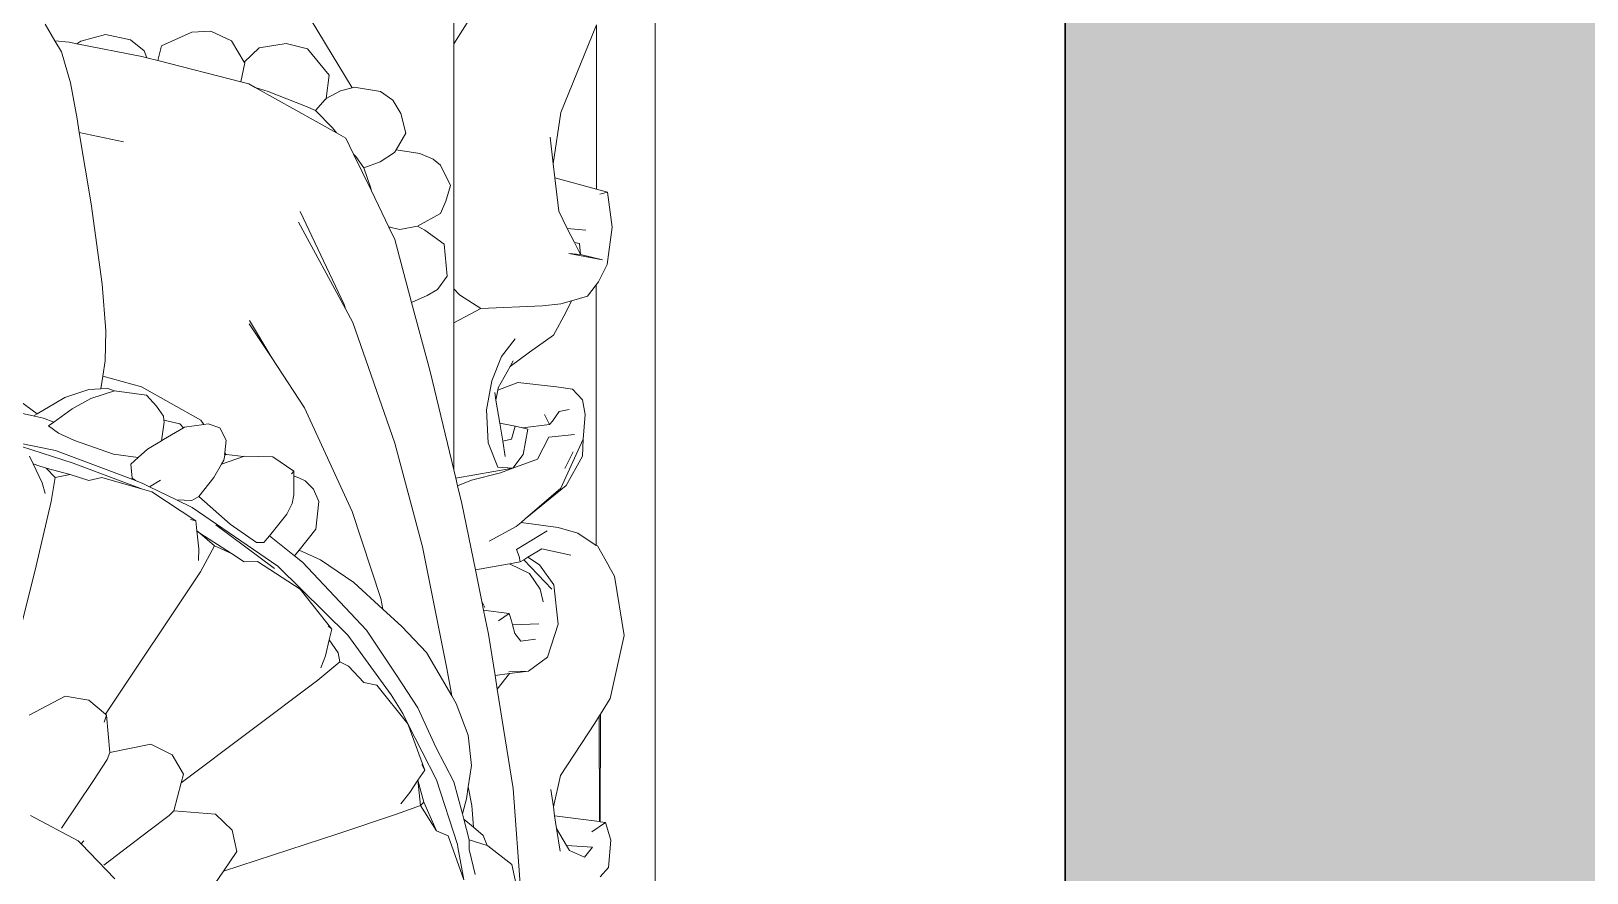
# Model space of a CAD drawing. Header units: millimetres. Extents: x 75500 to 345360, y -224327 to 19532.
# Drawn here: x 91971.7 to 92211.5, y -24234.6 to -24104.9 of the extents above; entities that cross this region are included whole.
import ezdxf

# ---------------------------------------------------------------- set-up
doc = ezdxf.new("R2010")
doc.units = ezdxf.units.MM
doc.header["$LTSCALE"] = 0.01
doc.layers.add('A-WALL', color=7, linetype='Continuous', lineweight=30)
doc.layers.add('hatch', color=251, linetype='Continuous', lineweight=0)

# ---------------------------------------------------------------- blocks, each defined once
blk = doc.blocks.new('GANESH')
at = {"layer": 'hatch'}
for p, q in [((967172.57, -140963.9), (966931.47, -140963.9)), ((966998.2, -140967.25), (967000.65, -140966.94)), ((967003.29, -140967.28), (967000.65, -140966.94)), ((967025.24, -140966.76), (967024.59, -140967.13)), ((967029.42, -140966.08), (967025.24, -140966.76)), ((967033.86, -140967.07), (967029.42, -140966.08)), ((967034.96, -140967.76), (967033.86, -140967.07)), ((967042.58, -140967.41), (967043.82, -140967.02)), ((967045.76, -140967.18), (967043.82, -140967.02)), ((966997.98, -140968.04), (966986.42, -140968.04)), ((966986.42, -140968.04), (966992.59, -140970.55)), ((966997.19, -140970.96), (966997.98, -140968.04)), ((966997.98, -140968.04), (966998.2, -140967.25)), ((966998.34, -140967.8), (966998.2, -140967.25)), ((967002.51, -140969.99), (967002.96, -140967.62)), ((967002.96, -140967.62), (967002.59, -140969.17)), ((967004.51, -140967.9), (967003.29, -140967.28)), ((967004.51, -140967.9), (967004.71, -140968.05)), ((967023.08, -140968.05), (967004.71, -140968.05)), ((967004.71, -140968.05), (967005.53, -140968.67)), ((967023.08, -140968.05), (967022.2, -140969.34)), ((967023.11, -140967.97), (967023.08, -140968.05)), ((967023.11, -140967.97), (967024.56, -140967.15)), ((967024.56, -140967.15), (967024.59, -140967.13)), ((967042.53, -140967.77), (967034.96, -140967.76)), ((967035.09, -140967.84), (967034.96, -140967.76)), ((967042.52, -140967.83), (967035.09, -140967.84)), ((967035.58, -140968.14), (967035.09, -140967.84)), ((967035.58, -140968.14), (967039.27, -140970.57)), ((967042.11, -140970.98), (967042.52, -140967.83)), ((967042.52, -140967.83), (967042.53, -140967.77)), ((967042.53, -140967.77), (967042.58, -140967.41)), ((967043.24, -140968.35), (967042.58, -140967.41)), ((967045.76, -140967.18), (967046.41, -140967.77)), ((967000.75, -140970.09), (967000.88, -140968.79)), ((967001.75, -140969.59), (967002.59, -140969.17)), ((967001.75, -140969.59), (967001.82, -140969.22)), ((967002.59, -140969.17), (967001.82, -140969.22)), ((967002.51, -140969.99), (967002.59, -140969.17)), ((967005.85, -140969.79), (967005.53, -140968.67)), ((967012.06, -140969.73), (967012.83, -140969.02)), ((967012.83, -140969.02), (967013.84, -140968.82)), ((967013.84, -140968.82), (967015.6, -140968.97)), ((967019.03, -140970.54), (967015.6, -140968.97)), ((967015.6, -140968.97), (967016.79, -140969.02)), ((967016.79, -140969.02), (967018.86, -140970.16)), ((967044.33, -140968.32), (967044.21, -140970.14)), ((967045.03, -140968.88), (967044.33, -140968.32)), ((967044.56, -140969.94), (967045.03, -140968.88)), ((966999.54, -140970.69), (967000.75, -140970.09)), ((967000.75, -140970.09), (967001.75, -140969.59)), ((967005.85, -140969.79), (967006.66, -140970.2)), ((967006.06, -140970.55), (967005.85, -140969.79)), ((967006.66, -140970.2), (967008.26, -140971.05)), ((967011.91, -140970.84), (967012.06, -140969.73)), ((967013.65, -140970.66), (967013.51, -140969.96)), ((967015.45, -140971.4), (967015.25, -140969.58)), ((967017.65, -140970.26), (967016.47, -140969.67)), ((967018.86, -140970.16), (967021.21, -140973.06)), ((967021.82, -140970.74), (967022.2, -140969.34)), ((967023.75, -140969.83), (967023.31, -140971.89)), ((967043.01, -140970.84), (967044.21, -140970.14)), ((967044.21, -140970.14), (967044.56, -140969.94)), ((966992.59, -140970.55), (966996.21, -140971.08)), ((966996.21, -140971.08), (966994.31, -140971.29)), ((966997.19, -140970.96), (966996.21, -140971.08)), ((966999.54, -140970.69), (966997.19, -140970.96)), ((967006.06, -140970.55), (967006.21, -140971.83)), ((967008.26, -140971.05), (967009.46, -140972.75)), ((967011.91, -140970.84), (967011.6, -140973.57)), ((967013.65, -140970.66), (967014.33, -140971.14)), ((967014.55, -140971.34), (967013.85, -140971.69)), ((967014.33, -140971.14), (967014.55, -140971.34)), ((967014.8, -140973.24), (967014.55, -140971.34)), ((967015.45, -140971.4), (967016.99, -140972.18)), ((967019.03, -140970.54), (967021.21, -140973.06)), ((967021.82, -140970.74), (967021.45, -140973.34)), ((967026.15, -140971.18), (967024.08, -140973.16)), ((967024.43, -140972.05), (967025.84, -140971.04)), ((967028.61, -140970.74), (967025.84, -140971.04)), ((967030.95, -140971.49), (967028.61, -140970.74)), ((967030.95, -140971.49), (967031.93, -140972.83)), ((967039.27, -140970.57), (967041.49, -140971.07)), ((967041.49, -140971.07), (967040.26, -140971.25)), ((967042.11, -140970.98), (967041.49, -140971.07)), ((967043.01, -140970.84), (967042.11, -140970.98)), ((967044.6, -140970.6), (967043.01, -140970.84)), ((967006.21, -140971.83), (967006.39, -140976.19)), ((967016.99, -140972.18), (967017.63, -140973.92)), ((967023.35, -140973.67), (967022.05, -140971.51)), ((967023.31, -140971.89), (967023.9, -140972.87)), ((967023.9, -140972.87), (967024.43, -140972.05)), ((967026.14, -140972), (967025.05, -140972.76)), ((967027.05, -140971.78), (967026.14, -140972)), ((967028.6, -140972.09), (967028.66, -140973.96)), ((967029.82, -140973.36), (967029.67, -140972.34)), ((967009.46, -140972.75), (967010.46, -140974.11)), ((967011.6, -140973.57), (967012.13, -140974.98)), ((967014.68, -140973.75), (967014.8, -140973.24)), ((967014.8, -140973.24), (967014.88, -140972.88)), ((967014.88, -140972.88), (967016.67, -140973.19)), ((967016.67, -140973.19), (967017.63, -140973.92)), ((967021.21, -140973.06), (967021.45, -140973.34)), ((967021.45, -140973.34), (967021.74, -140973.68)), ((967022.76, -140975.59), (967021.74, -140973.68)), ((967023.85, -140973.47), (967023.35, -140973.67)), ((967024.23, -140973.41), (967023.85, -140973.47)), ((967023.9, -140972.87), (967024.08, -140973.16)), ((967024.08, -140973.16), (967024.23, -140973.41)), ((967024.23, -140973.41), (967024.36, -140974.15)), ((967025.05, -140972.76), (967024.36, -140974.15)), ((967029.27, -140973.79), (967029.82, -140973.36)), ((967031.93, -140972.83), (967031.97, -140974.21)), ((967032.1, -140974.16), (967031.93, -140972.83)), ((967047.57, -140973.36), (967040.19, -140973.89)), ((967045.53, -140973.99), (967047.28, -140973.62)), ((967009.77, -140974.73), (967008.52, -140973.77)), ((967011.49, -140975.4), (967009.77, -140974.73)), ((967010.08, -140973.91), (967010.46, -140974.11)), ((967010.46, -140974.11), (967011.98, -140974.95)), ((967014.68, -140973.75), (967014.46, -140974.85)), ((967015.73, -140974.64), (967014.46, -140974.85)), ((967015.59, -140974.03), (967014.68, -140973.75)), ((967015.73, -140974.64), (967015.59, -140974.03)), ((967016.8, -140974.46), (967015.73, -140974.64)), ((967017.63, -140973.92), (967017.57, -140974.97)), ((967017.63, -140973.92), (967018.34, -140977.93)), ((967017.63, -140973.92), (967017.96, -140974.79)), ((967024.36, -140974.15), (967024.8, -140976.56)), ((967027.86, -140974.18), (967027.64, -140975.98)), ((967027.86, -140974.18), (967028.37, -140974.01)), ((967028.38, -140974.93), (967027.86, -140974.18)), ((967028.37, -140974.01), (967028.66, -140973.96)), ((967028.66, -140973.96), (967029.27, -140973.79)), ((967032.1, -140974.16), (967033.19, -140975.02)), ((967032.24, -140975.17), (967032.1, -140974.16)), ((967033.19, -140975.02), (967040.19, -140973.89)), ((967044.23, -140975.69), (967045.53, -140973.99)), ((966983.68, -140975.52), (966987.76, -140978.08)), ((967013.53, -140975.77), (967011.49, -140975.4)), ((967011.98, -140974.95), (967012.13, -140974.98)), ((967012.13, -140974.98), (967012.84, -140975.12)), ((967012.84, -140975.12), (967012.31, -140975.2)), ((967014.46, -140974.85), (967012.84, -140975.12)), ((967015.84, -140975.67), (967013.53, -140975.77)), ((967017.57, -140974.97), (967015.84, -140975.67)), ((967018.48, -140976.84), (967017.96, -140974.79)), ((967027.64, -140975.98), (967029.31, -140975.64)), ((967029.31, -140975.64), (967032.24, -140975.17)), ((967032.24, -140975.17), (967033.19, -140975.02)), ((967044.21, -140975.74), (967043.49, -140976.02)), ((967043.81, -140977), (967044.21, -140975.74)), ((967044.21, -140975.74), (967044.23, -140975.69)), ((967006.39, -140976.19), (967005.43, -140977.68)), ((967007.39, -140978.08), (967006.39, -140976.19)), ((967018.48, -140976.84), (967018.88, -140977.83)), ((967020.13, -140977.51), (967024.8, -140976.56)), ((967024.8, -140976.56), (967027.02, -140976.11)), ((967027.44, -140975.9), (967027.02, -140976.11)), ((967027.02, -140976.11), (967027.64, -140975.98)), ((967036.44, -140977.06), (967038.56, -140976.84)), ((967038.56, -140976.84), (967040.07, -140977.06)), ((967040.07, -140977.06), (967041.38, -140976.82)), ((967042.92, -140976.7), (967041.38, -140976.82)), ((967042.35, -140977.38), (967042.92, -140976.7)), ((967042.92, -140976.7), (967043.49, -140976.02)), ((967046.25, -140976.58), (967044.49, -140976.99)), ((967005.43, -140977.68), (967005.01, -140978.08)), ((967017.75, -140978.08), (967018.34, -140977.93)), ((967018.34, -140977.93), (967018.88, -140977.83)), ((967018.88, -140977.83), (967020.13, -140977.51)), ((967033.67, -140978.23), (967034.2, -140977.91)), ((967036.44, -140977.06), (967034.2, -140977.91)), ((967044.13, -140977.83), (967039.57, -140979.29)), ((967041.98, -140977.48), (967039.73, -140978.07)), ((967040.07, -140977.06), (967040.92, -140977.19)), ((967041.98, -140977.48), (967040.92, -140977.19)), ((967042.35, -140977.38), (967041.98, -140977.48)), ((967043.81, -140977), (967042.35, -140977.38)), ((967046.62, -140977.38), (967043.53, -140978.49)), ((967044.49, -140976.99), (967043.81, -140977)), ((967044.13, -140977.83), (967044.33, -140977.79)), ((967044.33, -140977.79), (967046.62, -140977.38)), ((966987.76, -140978.08), (966981.6, -140978.08)), ((967005.01, -140978.08), (966987.76, -140978.08)), ((966995.87, -140979.53), (966996.29, -140979.03)), ((966997.72, -140978.31), (966996.29, -140979.03)), ((966997.72, -140978.31), (966998.82, -140978.64)), ((966999.7, -140979.02), (966998.82, -140978.64)), ((966999.7, -140979.02), (967000.6, -140980.65)), ((967000.87, -140980.12), (967001.86, -140978.75)), ((967001.86, -140978.75), (967004.12, -140978.56)), ((967004.12, -140978.56), (967005.04, -140979.24)), ((967007.39, -140978.08), (967005.01, -140978.08)), ((967017.75, -140978.08), (967007.39, -140978.08)), ((967010.82, -140979.74), (967017.75, -140978.08)), ((967031.73, -140978.58), (967023.17, -140980.29)), ((967030.6, -140980.01), (967033.67, -140978.23)), ((967031.73, -140978.58), (967033.67, -140978.23)), ((967039.73, -140978.07), (967037.27, -140979.35)), ((967043.53, -140978.49), (967043.18, -140979.29)), ((966995.46, -140980.47), (966995.87, -140979.53)), ((967000.87, -140980.12), (967000.6, -140980.65)), ((967005.48, -140979.95), (967005.04, -140979.24)), ((967005.48, -140979.95), (967005.97, -140981.06)), ((967005.97, -140981.06), (967010.82, -140979.74)), ((967028.78, -140981.74), (967030.6, -140980.01)), ((967037.27, -140979.35), (967034.52, -140980.62)), ((967035.63, -140981.32), (967039.57, -140979.29)), ((967038.9, -140980.13), (967035.63, -140981.32)), ((967038.49, -140980.33), (967038.9, -140980.13)), ((967038.9, -140980.13), (967039.61, -140980.61)), ((967039.61, -140980.61), (967041.16, -140980.19)), ((967043.18, -140979.29), (967041.16, -140980.19)), ((967041.38, -140980.42), (967041.16, -140980.19)), ((967043.18, -140979.29), (967041.38, -140980.42)), ((966995.22, -140982.15), (966995.46, -140980.47)), ((967000.82, -140981.88), (967000.6, -140980.65)), ((967001.53, -140982.24), (967005.97, -140981.06)), ((967015.87, -140982.24), (967023.17, -140980.29)), ((967032.2, -140982.12), (967034.52, -140980.62)), ((967035.63, -140981.32), (967032.91, -140983.5)), ((967034.91, -140981.67), (967035.63, -140981.32)), ((967041.38, -140980.42), (967039.61, -140980.61)), ((967039.61, -140980.61), (967040.48, -140981.19)), ((967041.26, -140981.81), (967040.48, -140981.19)), ((967042, -140982.13), (967041.38, -140980.42)), ((966991.1, -140983.25), (966991.72, -140982.37)), ((966992.66, -140981.81), (966991.72, -140982.37)), ((966994.03, -140981.47), (966992.66, -140981.81)), ((966994.03, -140981.47), (966995.22, -140982.15)), ((966995.22, -140982.15), (966995.41, -140982.26)), ((966996.05, -140983.28), (966995.41, -140982.26)), ((967000.66, -140982.55), (967000.71, -140982.4)), ((967001.53, -140982.24), (967000.67, -140982.65)), ((967000.71, -140982.4), (967000.82, -140981.88)), ((967007.38, -140985.19), (967015.87, -140982.24)), ((967028.78, -140981.74), (967027.55, -140983.08)), ((967032.2, -140982.12), (967029.03, -140984.23)), ((967034.91, -140981.67), (967033.59, -140982.5)), ((967042, -140982.13), (967043.37, -140986.26)), ((966990.79, -140985.11), (966991.1, -140983.25)), ((966996.48, -140984.42), (966996.05, -140983.28)), ((967000.67, -140982.65), (966998.11, -140983.89)), ((967000.66, -140982.55), (967000.67, -140982.65)), ((967020.69, -140985.23), (967026.81, -140983.23)), ((967027.55, -140983.08), (967025.68, -140985.12)), ((967026.81, -140983.23), (967027.55, -140983.08)), ((967029.38, -140985.55), (967033.59, -140982.5)), ((967032.91, -140983.5), (967032.73, -140984.42)), ((966998.11, -140983.89), (966995.51, -140985.14)), ((966996.48, -140984.42), (966995.69, -140984.99)), ((966997.91, -140983.93), (966996.48, -140984.42)), ((966998.11, -140983.89), (966997.91, -140983.93)), ((967029.03, -140984.23), (967024.24, -140988.75)), ((967032.73, -140984.42), (967031.58, -140985.49)), ((966979.16, -140992.33), (966990.85, -140985.24)), ((966990.79, -140985.11), (966990.85, -140985.24)), ((966990.85, -140985.24), (966991.06, -140986.07)), ((966994.39, -140985.68), (966994.02, -140986.34)), ((966995.51, -140985.14), (966994.39, -140985.68)), ((966995.69, -140984.99), (966995.51, -140985.14)), ((967006.42, -140985.71), (967000.3, -140989.02)), ((967006.42, -140985.71), (967006.11, -140985.81)), ((967007.38, -140985.19), (967006.42, -140985.71)), ((967020.69, -140985.23), (967013.38, -140988.59)), ((967024.08, -140987.48), (967025.68, -140985.12)), ((967029.38, -140985.55), (967024.54, -140990.48)), ((967031.28, -140986.12), (967031.58, -140985.49)), ((966994.02, -140986.34), (966990.82, -140992.08)), ((966991.61, -140987.08), (966991.06, -140986.07)), ((966993.66, -140986.63), (966992.44, -140987.82)), ((966994.02, -140986.34), (966993.66, -140986.63)), ((967006.11, -140985.81), (966999.55, -140988.91)), ((967028.96, -140986.67), (967026.16, -140988.91)), ((967028.74, -140986.92), (967028.96, -140986.67)), ((967028.96, -140986.67), (967029.71, -140986.85)), ((967029.71, -140986.85), (967030.64, -140986.23)), ((967031.28, -140986.12), (967030.64, -140986.23)), ((967031.28, -140986.12), (967032.57, -140987.65)), ((967046.02, -140994.31), (967043.37, -140986.26)), ((966989.95, -140986.86), (966988.1, -140988.39)), ((966991.61, -140987.08), (966989.95, -140986.86)), ((966991.66, -140987.12), (966991.61, -140987.08)), ((966991.67, -140987.15), (966992.44, -140987.82)), ((966992.44, -140987.82), (966992.13, -140988.52)), ((967019.97, -140987.59), (967019.1, -140987.96)), ((967019.97, -140987.59), (967021.93, -140987.8)), ((967023.41, -140988.98), (967021.93, -140987.8)), ((967024.08, -140987.48), (967023.41, -140988.98)), ((967029.71, -140986.85), (967030.84, -140987.12)), ((967031.68, -140987.44), (967030.84, -140987.12)), ((967032.57, -140987.65), (967039.79, -140997.28)), ((966987.72, -140989.88), (966988.1, -140988.39)), ((966992.13, -140988.52), (966991.1, -140991.16)), ((967013.38, -140988.59), (967009.87, -140990.91)), ((967018.33, -140988.96), (967018.17, -140989.35)), ((967018.33, -140988.96), (967018.52, -140988.55)), ((967019.1, -140987.96), (967018.52, -140988.55)), ((967023.8, -140989.3), (967023.41, -140988.98)), ((967024.24, -140988.75), (967023.8, -140989.3)), ((967024.21, -140991.92), (967026.16, -140988.91)), ((966988.02, -140991.8), (966987.72, -140989.88)), ((967016.84, -140990.84), (967017.84, -140989.35)), ((967018.03, -140989.51), (967017.84, -140989.35)), ((967018.17, -140989.35), (967017.84, -140989.35)), ((967019.5, -140989.36), (967018.17, -140989.35)), ((967020.12, -140989.47), (967019.5, -140989.36)), ((967020.12, -140989.47), (967020.88, -140989.84)), ((967022.39, -140991.07), (967020.88, -140989.84)), ((967023.8, -140989.3), (967022.39, -140991.07)), ((966991.1, -140991.16), (966990.82, -140992.08)), ((967009.87, -140990.91), (967007.24, -140992.47)), ((967009.87, -140990.91), (967007.46, -140992.5)), ((967016.84, -140990.84), (967016.78, -140992.8)), ((967024.54, -140990.48), (967020.41, -140996.51)), ((967024.7, -140990.7), (967021.63, -140994.84)), ((967022.87, -140991.47), (967022.39, -140991.07)), ((966989.03, -140992.84), (966988.02, -140991.8)), ((966990.82, -140992.08), (966990.57, -140992.53)), ((967022.86, -140991.99), (967021.58, -140993.84)), ((967022.87, -140991.47), (967022.86, -140991.99)), ((967024.21, -140991.92), (967024.22, -140992.85)), ((966987.53, -140993.73), (966989.03, -140992.84)), ((966988.93, -140998.93), (966990.43, -140993.09)), ((966989.03, -140992.84), (966989.09, -140992.79)), ((966990.43, -140993.09), (966989.09, -140992.79)), ((966990.43, -140993.09), (966990.57, -140992.53)), ((967016.81, -140992.89), (967016.67, -140994.09)), ((967016.81, -140992.89), (967016.78, -140992.8)), ((967017.35, -140994.45), (967016.81, -140992.89)), ((967024.22, -140992.85), (967023.65, -140993.75)), ((967043.12, -140993.69), (967044.63, -140993.37)), ((967046.02, -140994.31), (967044.63, -140993.37)), ((966986.86, -140995.2), (966987.53, -140993.73)), ((967015.66, -140994.11), (967014.78, -140994.55)), ((967016.56, -140994.22), (967015.66, -140994.11)), ((967016.68, -140994.13), (967016.56, -140994.22)), ((967016.66, -140994.24), (967016.56, -140994.22)), ((967016.71, -140994.2), (967016.66, -140994.24)), ((967016.68, -140994.13), (967016.67, -140994.09)), ((967016.71, -140994.2), (967016.68, -140994.13)), ((967016.72, -140994.24), (967016.71, -140994.2)), ((967017.06, -140994.28), (967016.71, -140994.2)), ((967017.06, -140994.28), (967017.35, -140994.45)), ((967017.35, -140994.45), (967018.28, -140994.98)), ((967021.58, -140993.84), (967019.63, -140996.05)), ((967022.21, -140995.98), (967023.65, -140993.75)), ((967023.1, -140994.94), (967023.65, -140993.75)), ((967041.99, -140994.86), (967043.12, -140993.69)), ((967046.9, -140994.91), (967046.02, -140994.31)), ((966986.92, -140996.53), (966986.86, -140995.2)), ((967014.78, -140994.55), (967014.51, -140995.39)), ((967014.55, -140995.69), (967014.51, -140995.39)), ((967019.63, -140996.05), (967018.28, -140994.98)), ((967022.21, -140995.98), (967023.1, -140994.94)), ((967024.94, -140995.92), (967023.1, -140994.94)), ((967041.75, -140997.8), (967041.99, -140994.86)), ((966986.92, -140996.53), (966987.89, -140998.66)), ((967014.26, -140995.91), (967011.91, -141000.07)), ((967014.55, -140995.69), (967014.26, -140995.91)), ((967014.74, -140997.06), (967014.55, -140995.69)), ((967021.34, -140996.25), (967019.29, -140999.35)), ((967019.63, -140996.05), (967019.9, -140996.53)), ((967020.41, -140996.51), (967019.87, -140997.62)), ((967019.9, -140996.53), (967019.87, -140997.62)), ((967021.25, -140996.62), (967021.34, -140996.25)), ((967022.05, -140996.17), (967021.34, -140996.25)), ((967022.05, -140996.17), (967022.21, -140995.98)), ((967023.32, -140996.04), (967022.05, -140996.17)), ((967024.14, -140996.07), (967023.32, -140996.04)), ((967034.96, -141002.61), (967024.94, -140995.92)), ((967014.26, -140998.5), (967014.52, -140997.38)), ((967014.78, -140997.13), (967014.52, -140997.38)), ((967014.74, -140997.06), (967014.78, -140997.13)), ((967014.78, -140997.13), (967015.61, -140998.53)), ((967019.87, -140997.62), (967018.94, -140999.51)), ((967037.82, -140997.93), (967039.17, -140997.12)), ((967039.17, -140997.12), (967039.79, -140997.28)), ((967039.79, -140997.28), (967041.75, -140997.8)), ((966988.93, -140998.93), (966987.89, -140998.66)), ((967013.97, -140998.53), (967013.27, -140999.02)), ((967013.97, -140998.53), (967014.26, -140998.5)), ((967014.26, -140998.5), (967014.38, -140998.49)), ((967014.38, -140998.49), (967015.71, -140998.67)), ((967015.71, -140998.67), (967015.61, -140998.53)), ((967016.29, -140999.66), (967015.71, -140998.67)), ((967018.94, -140999.51), (967018.48, -140998.74)), ((967037.07, -140999.43), (967037.82, -140997.93)), ((967042.1, -140998.13), (967041.75, -140997.8)), ((967042.1, -140998.13), (967043.18, -140999.57)), ((966988.25, -140999.9), (966987.47, -141000.85)), ((966988.74, -140999.71), (966988.25, -140999.9)), ((966988.65, -141000.06), (966988.74, -140999.71)), ((966988.74, -140999.71), (966988.93, -140998.93)), ((967012.19, -141001.98), (967012.49, -140999.72)), ((967012.49, -140999.72), (967013.27, -140999.02)), ((967016.29, -140999.66), (967016.89, -141000.32)), ((967018.94, -140999.51), (967018.7, -140999.99)), ((967019.29, -140999.35), (967019.1, -141000)), ((967037.66, -141002.32), (967037.07, -140999.43)), ((967045.58, -141002.72), (967043.18, -140999.57)), ((966987.47, -141000.85), (966987.08, -141002.61)), ((966988.65, -141000.06), (966987.75, -141004.63)), ((967011.91, -141000.07), (967011.16, -141002.81)), ((967016.39, -141006.14), (967018.51, -141000.51)), ((967016.89, -141000.32), (967016.64, -141002.04)), ((967016.89, -141000.32), (967017.36, -141000.84)), ((967017.27, -141004.88), (967019.1, -141000)), ((967018.33, -141000.73), (967017.36, -141000.84)), ((967019.1, -141000), (967018.29, -141002.88)), ((967018.51, -141000.51), (967018.33, -141000.73)), ((967018.51, -141000.51), (967018.7, -140999.99)), ((966994.65, -141001.34), (966994, -141004.46)), ((967012.19, -141001.98), (967012.03, -141002.45)), ((967012.73, -141003.64), (967012.19, -141001.98)), ((967015.69, -141004.8), (967016.64, -141002.04)), ((967044.09, -141004.33), (967046.54, -141001.95)), ((966987.08, -141002.61), (966987.55, -141004.35)), ((967004.68, -141002.86), (966999.02, -141003.62)), ((967007.95, -141002.59), (967004.68, -141002.86)), ((967010.07, -141002.64), (967007.95, -141002.59)), ((967011.16, -141002.81), (967010.07, -141002.64)), ((967012.05, -141002.95), (967011.16, -141002.81)), ((967012.05, -141002.95), (967012.03, -141002.45)), ((967012.09, -141003.79), (967012.05, -141002.95)), ((967018.29, -141002.88), (967018.5, -141003.78)), ((967033.97, -141003.78), (967034.96, -141002.61)), ((967034.96, -141002.61), (967035.02, -141002.55)), ((967035.02, -141002.55), (967037.66, -141002.32)), ((967035.51, -141002.7), (967035.02, -141002.55)), ((967038.15, -141002.49), (967037.66, -141002.32)), ((967039.62, -141003.46), (967038.15, -141002.49)), ((966987.55, -141004.35), (966987.75, -141004.63)), ((966994, -141004.46), (966999.02, -141003.62)), ((967012.09, -141003.79), (967012.66, -141005.49)), ((967012.73, -141003.64), (967013.46, -141004.96)), ((967018.5, -141003.78), (967018.08, -141005.11)), ((967033.68, -141005.45), (967033.97, -141003.78)), ((967042.99, -141005.71), (967039.62, -141003.46)), ((967044.09, -141004.33), (967043.87, -141004.15)), ((967043.88, -141004.53), (967044.09, -141004.33)), ((966987.64, -141005.17), (966987.53, -141006.18)), ((966987.75, -141004.63), (966987.64, -141005.17)), ((966990.5, -141005.09), (966988.31, -141005.72)), ((966990.5, -141005.09), (966993.04, -141004.62)), ((966993.04, -141004.62), (966994, -141004.46)), ((967014.38, -141006.25), (967013.46, -141004.96)), ((967015.69, -141004.8), (967015.17, -141005.93)), ((967017.27, -141004.88), (967015.87, -141009.25)), ((967018.08, -141005.11), (967017.62, -141006.79)), ((967018.29, -141006.15), (967018.08, -141005.11)), ((967035.03, -141008), (967033.68, -141005.45)), ((967042.09, -141007.9), (967043.88, -141004.53)), ((966986.36, -141006.86), (966987.53, -141006.18)), ((966987.53, -141006.18), (966988.31, -141005.72)), ((967013.02, -141006.12), (967012.66, -141005.49)), ((967013.02, -141006.12), (967013.8, -141007.42)), ((967014.38, -141006.25), (967014.11, -141006.98)), ((967014.66, -141006.64), (967014.38, -141006.25)), ((967015.17, -141005.93), (967014.66, -141006.64)), ((967014.94, -141013.35), (967016.39, -141006.14)), ((967018.29, -141006.15), (967017.62, -141006.79)), ((967019.98, -141006.44), (967018.29, -141006.15)), ((967019.98, -141006.44), (967024.51, -141007.5)), ((967012.63, -141009.02), (967013.8, -141007.42)), ((967013.97, -141007.62), (967013.65, -141009.06)), ((967013.8, -141007.42), (967013.91, -141007.6)), ((967013.97, -141007.62), (967013.91, -141007.6)), ((967014.11, -141006.98), (967013.97, -141007.62)), ((967018.66, -141007.08), (967017.33, -141007.71)), ((967017.33, -141007.71), (967017.48, -141007.23)), ((967017.6, -141006.83), (967017.48, -141007.23)), ((967017.6, -141006.83), (967017.62, -141006.79)), ((967019.41, -141006.86), (967018.66, -141007.08)), ((967032.45, -141009.46), (967024.51, -141007.5)), ((967017.33, -141007.71), (967016.78, -141007.97))]:
    blk.add_line(p, q, dxfattribs=at)

msp = doc.modelspace()

# ---------------------------------------------------------------- hatches: boundary and pattern name
at = {"layer": 'hatch', "transparency": 33554559}
h = msp.add_hatch(color=256, dxfattribs=at)
h.dxf.hatch_style = 1
h.paths.add_polyline_path([(92431.63, -20198.87), (92431.63, -16926.95), (95449.58, -16926.95), (95449.58, -18687.78), (99178.64, -18687.78), (99178.64, -19987.23), (99271.76, -19987.23), (99280.22, -19987.23), (99280.22, -20076.12), (99280.22, -20088.82), (99280.22, -20148.08), (99178.64, -20148.08), (99178.64, -21231.66), (99178.64, -22188.26), (101908.76, -22188.26), (101908.76, -21100.45), (102069.6, -21100.45), (102069.6, -22188.26), (103068.53, -22188.26), (103068.53, -21616.84), (103068.53, -21468.7), (103068.53, -20148.08), (102069.6, -20148.08), (102069.6, -20249.66), (101908.76, -20249.66), (101908.76, -20148.08), (100131, -20148.08), (100131, -20088.82), (100131, -20076.12), (100131, -19987.23), (100139.47, -19987.23), (100228.36, -19987.23), (100228.36, -18687.78), (103229.38, -18687.78), (103229.38, -22349.11), (101138.4, -22349.11), (101138.4, -22438), (101138.4, -22446.46), (101049.51, -22446.46), (101041.05, -22446.46), (100981.79, -22446.46), (100981.79, -22349.11), (98928.9, -22349.11), (98920.44, -22349.11), (98920.44, -22255.99), (98920.44, -22247.52), (98920.44, -22188.26), (99022.02, -22188.26), (99022.02, -18848.62), (97800.86, -18848.62), (97115.7, -18848.62), (97073.37, -18848.62), (96214.12, -18848.62), (96171.8, -18848.62), (95191.39, -18848.62), (95191.39, -18687.78), (95292.97, -18687.78), (95292.97, -17087.8), (95165.99, -17087.8), (94564.94, -17087.8), (93176.6, -17087.8), (93028.45, -17087.8), (92592.48, -17087.8), (92592.48, -18687.78), (92689.83, -18687.78), (92689.83, -18848.62), (92592.48, -18848.62), (92592.48, -19936.44), (93189.29, -19936.44), (93201.99, -19936.44), (93201.99, -20025.33), (93201.99, -20038.03), (93201.99, -20097.28), (92592.48, -20097.28), (92592.48, -20198.87)])
h.paths.add_polyline_path([(101108.77, -18848.62), (102111.93, -18848.62), (102111.93, -19987.23), (101108.77, -19987.23)], flags=16)
h.paths.add_polyline_path([(101227.74, -19278.56), (101227.74, -19543.26), (102081.92, -19543.26), (102081.92, -19278.56)], flags=0)
h.paths.add_polyline_path([(102268.54, -18848.62), (102268.54, -19987.23), (103068.53, -19987.23), (103068.53, -18848.62)], flags=16)
h.paths.add_polyline_path([(102319.21, -19301.68), (102319.21, -19569.15), (103064.57, -19569.15), (103064.57, -19301.68)], flags=0)
h.paths.add_polyline_path([(100389.2, -19987.23), (100389.2, -18848.62), (100952.16, -18848.62), (100952.16, -19987.23)], flags=16)
h.paths.add_polyline_path([(100490.36, -19267.24), (100490.36, -19545.7), (100698.19, -19614.3), (100698.19, -19335.84)], flags=0)
h.paths.add_polyline_path([(81384.16, -22188.26), (82582.02, -22188.26), (82582.02, -22349.11), (81540.77, -22349.11), (81540.77, -25938.48), (81540.77, -26518.37), (81540.77, -26539.53), (82442.34, -26539.53), (83153.45, -26539.53), (83343.92, -26539.53), (84050.79, -26539.53), (86912.13, -26539.53), (86912.13, -26437.94), (86971.39, -26437.94), (86979.85, -26437.94), (87072.97, -26437.94), (87072.97, -26446.41), (87072.97, -26539.53), (87161.86, -26539.53), (87170.32, -26539.53), (87170.32, -26628.42), (87170.32, -26636.88), (87170.32, -26696.14), (83492.06, -26696.14), (83492.06, -27496.13), (83331.22, -27496.13), (83331.22, -26696.14), (81384.16, -26696.14)])
h.paths.add_polyline_path([(89070.83, -25345.89), (89070.83, -25257.01), (89070.83, -25248.54), (89070.83, -25189.28), (89172.42, -25189.28), (89172.42, -23229.52), (89214.74, -23229.52), (89290.93, -23229.52), (89333.26, -23229.52), (89333.26, -23297.24), (89333.26, -23305.71), (89333.26, -23398.83), (89333.26, -23407.29), (89333.26, -25189.28), (90133.25, -25189.28), (90133.25, -23407.29), (90133.25, -23398.83), (90133.25, -23305.71), (90133.25, -23297.24), (90133.25, -23149.1), (92131.11, -23149.1), (92131.11, -22188.26), (92431.63, -22188.26), (92431.63, -22086.68), (92592.48, -22086.68), (92592.48, -22188.26), (94082.4, -22188.26), (94082.4, -22057.05), (94239.02, -22057.05), (94239.02, -22188.26), (97972.3, -22188.26), (97972.3, -22247.52), (97972.3, -22255.99), (97972.3, -22349.11), (97959.6, -22349.11), (92291.95, -22349.11), (92291.95, -25345.89), (91661.27, -25345.89), (91661.27, -25189.28), (92131.11, -25189.28), (92131.11, -23305.71), (90289.86, -23305.71), (90289.86, -25189.28), (90759.7, -25189.28), (90759.7, -25345.89), (89083.53, -25345.89)])
h.paths.add_polyline_path([(99711.96, -23635.86), (100981.79, -23635.86), (100981.79, -23496.18), (101041.05, -23496.18), (101049.51, -23496.18), (101138.4, -23496.18), (101138.4, -23508.88), (101138.4, -23635.86), (103229.38, -23635.86), (103229.38, -30590.27), (102971.18, -30590.27), (102971.18, -30429.43), (103068.53, -30429.43), (103068.53, -30328.63), (103068.53, -30252.44), (103068.53, -29488.96), (103068.53, -29412.77), (103068.53, -28888.71), (102971.18, -28888.71), (102971.18, -28727.86), (103068.53, -28727.86), (103068.53, -23796.71), (99868.57, -23796.71), (99868.57, -26717.31), (99711.96, -26717.31)])
h.paths.add_polyline_path([(88122.69, -26539.53), (88131.16, -26539.53), (92380.84, -26539.53), (92389.3, -26539.53), (92389.3, -26628.42), (92389.3, -26636.88), (92389.3, -26696.14), (92291.95, -26696.14), (92291.95, -30429.43), (93066.54, -30429.43), (93066.54, -30590.27), (91889.84, -30590.27), (91889.84, -30429.43), (92131.11, -30429.43), (92131.11, -28456.97), (92029.52, -28456.97), (92029.52, -28414.64), (92029.52, -28338.45), (92029.52, -28300.35), (92131.11, -28300.35), (92131.11, -26696.14), (91737.46, -26696.14), (91589.32, -26696.14), (88380.89, -26696.14), (88380.89, -28300.35), (89921.61, -28300.35), (89921.61, -28359.61), (89921.61, -28368.08), (89921.61, -28456.97), (89913.15, -28456.97), (88220.05, -28456.97), (88220.05, -26696.14), (88122.69, -26696.14), (88122.69, -26636.88), (88122.69, -26628.42)])
h.paths.add_polyline_path([(93341.67, -26539.53), (93350.14, -26539.53), (96029.47, -26539.53), (96029.47, -28727.86), (96385.02, -28727.86), (96385.02, -28888.71), (96029.47, -28888.71), (96029.47, -30429.43), (96131.06, -30429.43), (96131.06, -30590.27), (95094.03, -30590.27), (95094.03, -30429.43), (95872.86, -30429.43), (95872.86, -26696.14), (95472.86, -26696.14), (94571.28, -26696.14), (93673.94, -26696.14), (93341.67, -26696.14), (93341.67, -26636.88), (93341.67, -26628.42)])
h.paths.add_polyline_path([(86692.02, -22349.11), (86692.02, -22188.26), (89333.26, -22188.26), (89333.26, -22446.46), (89172.42, -22446.46), (89172.42, -22349.11), (87593.6, -22349.11), (87593.6, -22835.87), (87593.6, -22984.02), (87593.6, -24457.02), (87593.6, -25053.83), (87593.6, -25189.28), (88220.05, -25189.28), (88220.05, -25248.54), (88220.05, -25257.01), (88220.05, -25345.89), (88211.58, -25345.89), (87072.97, -25345.89), (87072.97, -25477.11), (87072.97, -25489.81), (86979.85, -25489.81), (86971.39, -25489.81), (86912.13, -25489.81), (86912.13, -25345.89), (86772.45, -25345.89), (86759.75, -25345.89), (86759.75, -25257.01), (86759.75, -25248.54), (86759.75, -25189.28), (87390.43, -25189.28), (87390.43, -25053.83), (87390.43, -24457.02), (87390.43, -22984.02), (87390.43, -22835.87), (87390.43, -22349.11)])
h.paths.add_polyline_path([(98717.27, -28888.71), (98717.27, -28727.86), (99711.96, -28727.86), (99711.96, -27716.23), (99868.57, -27716.23), (99868.57, -28727.86), (101100.3, -28727.86), (101108.77, -28727.86), (101108.77, -28816.75), (101108.77, -28888.71), (100190.26, -28888.71), (100190.26, -28990.29), (100131, -28990.29), (100118.31, -28990.29), (100029.42, -28990.29), (100029.42, -28977.59), (100029.42, -28888.71), (99229.43, -28888.71), (99229.43, -30429.43), (100029.42, -30429.43), (100029.42, -29777.58), (100029.42, -29769.12), (100118.31, -29769.12), (100131, -29769.12), (100190.26, -29769.12), (100190.26, -30429.43), (100291.85, -30429.43), (100291.85, -30590.27), (98971.23, -30590.27), (98971.23, -30429.43), (99068.58, -30429.43), (99068.58, -28888.71)])
h.paths.add_polyline_path([(84613.74, -22349.11), (84613.74, -22188.26), (85913.2, -22188.26), (85913.2, -22349.11), (85811.61, -22349.11), (85811.61, -25189.28), (85913.2, -25189.28), (85913.2, -25248.54), (85913.2, -25257.01), (85913.2, -25345.89), (85900.5, -25345.89), (85650.77, -25345.89), (85650.77, -22349.11)])
h.paths.add_polyline_path([(93472.89, -18848.62), (93472.89, -18687.78), (94239.02, -18687.78), (94239.02, -19449.67), (94239.02, -20228.5), (94082.4, -20228.5), (94082.4, -20097.28), (93980.82, -20097.28), (93980.82, -20025.33), (93980.82, -19936.44), (93989.28, -19936.44), (94082.4, -19936.44), (94082.4, -18848.62)])
h.paths.add_polyline_path([(89333.26, -24402.46), (89333.26, -24487.78), (89333.26, -24356.54)])

# ---------------------------------------------------------------- linework, layer by layer
at = {"layer": 'A-WALL'}
msp.add_line((92131.11, -23305.71), (92131.11, -25189.28), dxfattribs=at)

# ---------------------------------------------------------------- block references
at = {"layer": 'hatch', "xscale": 2.188908227956443, "yscale": 2.188908227956443, "zscale": 2.188908227956443, "rotation": 270}
msp.add_blockref('GANESH', (400624.93, 2092540.63), dxfattribs=at)

doc.saveas('drawing.dxf')
